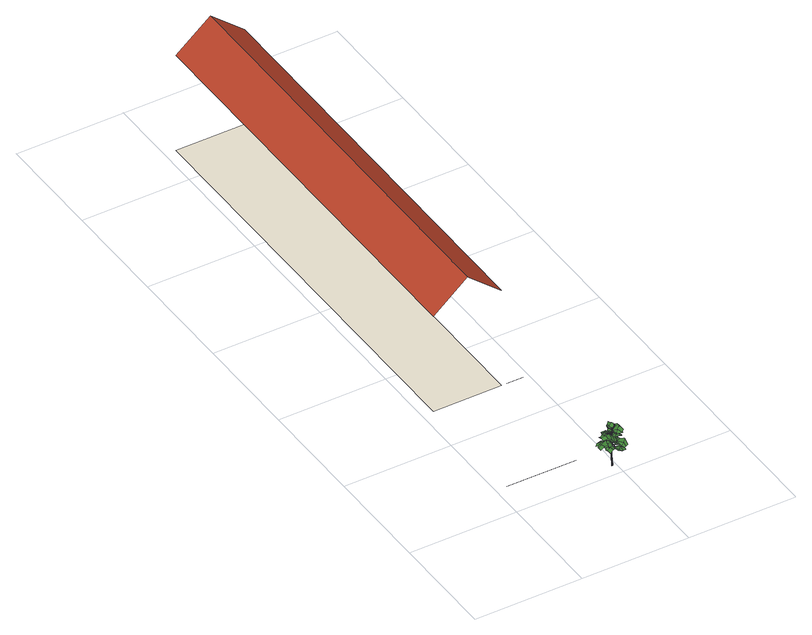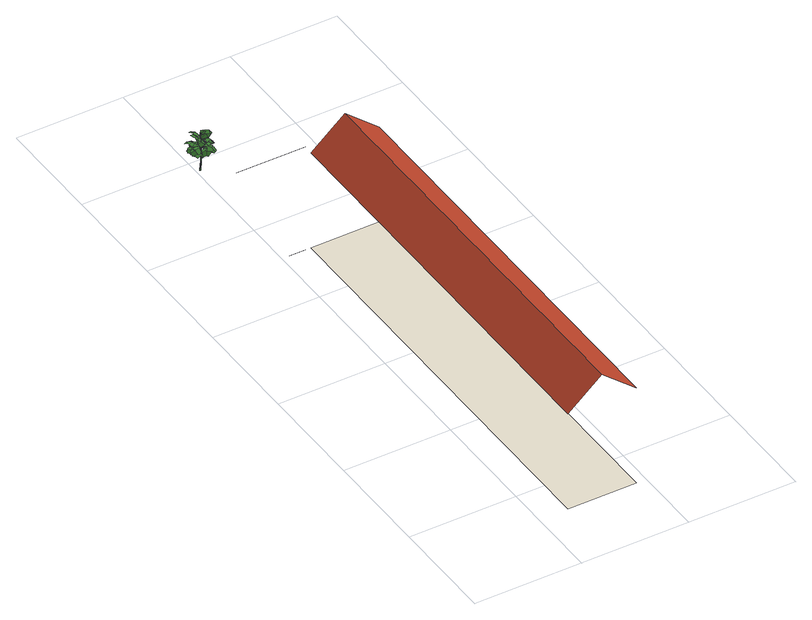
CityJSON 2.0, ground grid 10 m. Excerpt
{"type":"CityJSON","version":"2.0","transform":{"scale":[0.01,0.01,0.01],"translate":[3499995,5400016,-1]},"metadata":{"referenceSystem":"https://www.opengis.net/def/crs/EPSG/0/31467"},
"CityObjects":{
"tree1":{"type":"SolitaryVegetationObject","attributes":{"species":"9999","function":"1060"},"geometry":[{"type":"MultiSurface","lod":"3","boundaries":[[[0,1,2]],[[3,4,5]],[[6,7,1]],[[6,1,0]],[[3,8,4]],[[9,10,11]],[[12,7,6]],[[13,8,3]],[[14,15,9]],[[9,15,10]],[[13,16,8]],[[17,18,14]],[[14,18,15]],[[19,16,13]],[[12,6,17]],[[17,6,18]],[[19,20,16]],[[21,9,11]],[[21,11,22]],[[23,20,19]],[[24,14,9]],[[24,9,21]],[[25,26,27]],[[28,17,14]],[[28,14,24]],[[25,29,30,26]],[[15,31,10]],[[12,17,28]],[[32,29,25,33]],[[34,35,15,18]],[[15,35,31]],[[33,36,29,32]],[[6,0,18]],[[18,0,35,34]],[[37,36,33]],[[38,21,22]],[[38,22,39]],[[40,21,38]],[[41,24,40,42]],[[40,24,21]],[[43,5,44]],[[12,28,41]],[[41,28,24]],[[43,3,5]],[[45,46,47]],[[47,46,48]],[[13,3,43]],[[49,50,45]],[[45,50,46]],[[48,51,52]],[[49,53,54,50]],[[46,55,51]],[[46,51,48]],[[56,19,13]],[[50,57,53,55]],[[50,55,46]],[[23,19,56]],[[53,57,50,54]],[[58,59,60]],[[60,59,61]],[[2,39,62]],[[63,64,58]],[[58,64,59]],[[2,38,39]],[[65,66,63]],[[63,66,64]],[[1,38,2]],[[59,67,68,61]],[[61,68,67,69]],[[1,40,38]],[[64,70,59]],[[59,70,67]],[[7,40,1]],[[64,66,70]],[[7,41,42,40]],[[51,58,52]],[[52,58,60]],[[12,41,7]],[[51,71,63,58]],[[55,65,63]],[[55,63,71,51]],[[35,62,31]],[[69,45,47]],[[53,65,55]],[[35,2,62]],[[67,49,45]],[[67,45,69]],[[0,2,35]],[[70,49,67]],[[72,73,74]],[[66,75,70]],[[72,76,73]],[[77,76,72]],[[77,78,76]],[[78,79,77]],[[80,79,78]],[[81,72,74]],[[81,74,82]],[[83,72,81]],[[77,84,83]],[[83,77,72]],[[79,84,77]],[[85,86,87]],[[85,88,86]],[[89,88,85]],[[90,91,89]],[[89,90,88]],[[92,91,90]],[[93,85,87]],[[93,87,94]],[[95,85,93]],[[95,89,85]],[[89,80,95]],[[91,80,89]],[[88,81,82]],[[88,82,86]],[[90,83,81]],[[90,81,88]],[[84,92,83]],[[83,92,90]],[[76,94,73]],[[76,93,94]],[[78,93,76]],[[78,95,93]],[[95,80,78]],[[96,97,98]],[[96,98,99]],[[100,101,102]],[[103,104,105]],[[103,106,104]],[[107,106,103]],[[107,108,106]],[[109,108,107]],[[109,110,108]],[[111,110,109,112,113,100]],[[114,105,115]],[[114,103,105]],[[116,103,114]],[[116,107,103]],[[117,107,116,118]],[[117,109,107]],[[100,113,112,109,117]],[[106,119,104]],[[106,120,119]],[[108,120,106]],[[108,121,120]],[[110,121,108]],[[110,102,121]],[[100,102,110,111]],[[115,98,97]],[[97,114,115]],[[68,114,97,122]],[[122,116,114,68]],[[123,116,122,124]],[[124,117,118,116,123]],[[100,117,124]],[[125,126,127]],[[128,129,123,130]],[[131,129,128]],[[132,133,134,135,136,137]],[[138,139,140,141,142,143,144]],[[136,137,145,126,125]],[[146,147,148]],[[148,147,139,149]],[[150,151,152]],[[153,154,155,156,157,158]],[[125,127,159,160]],[[161,140,147,146,162]],[[163,152,151,164,165]],[[166,123,157,156,167,168,169]],[[164,151,170]],[[170,151,150,171]],[[172,173,174,175,176,177]],[[178,179,180,181]],[[139,147,140]],[[182,160,136,135,183,184,185]],[[158,157,129,131,186]],[[187,188,189,190]],[[191,192,193]],[[191,193,194,195]],[[196,197,198,141,140,161]],[[195,191,176]],[[180,179,199]],[[160,125,136]],[[200,201,202,203,204,205]],[[123,129,157]],[[206,207,208,209,152,163]],[[210,195,176,175,211,212,213]],[[214,150,152,209,215,216,217]],[[205,204,188,218,219]],[[220,199,179,221,222]],[[177,176,191,192,223]],[[224,189,204,203,225,226,227]],[[218,188,187]],[[189,188,204]],[[228,229,230,231,199,220]],[[232,233,234]],[[232,235,233]],[[236,235,232]],[[236,237,235]],[[238,237,236]],[[238,239,237]],[[240,234,241,242]],[[242,232,234,240]],[[243,232,242]],[[243,236,232]],[[238,236,243]],[[244,245,246]],[[244,247,245]],[[248,247,244]],[[248,249,247]],[[250,249,248]],[[251,246,252]],[[251,244,246]],[[253,244,251]],[[253,248,244]],[[239,248,253]],[[239,250,248]],[[247,241,245]],[[247,242,241]],[[254,242,247,249]],[[249,243,242,254]],[[250,243,249]],[[250,238,243]],[[235,252,233]],[[235,251,252]],[[237,251,235]],[[237,253,251]],[[239,253,237]],[[255,44,256]],[[255,43,44]],[[257,43,255]],[[257,13,43]],[[37,13,257]],[[37,56,13]],[[23,56,37,258]],[[29,256,26,30]],[[29,255,256]],[[36,255,29]],[[36,257,255]],[[37,257,36]],[[23,258,37]],[[8,27,4]],[[8,25,27]],[[16,25,8]],[[16,33,25]],[[20,33,16]],[[20,37,33]],[[23,37,20]],[[259,260,261,262,263]],[[264,265,266,267]],[[268,71,260,269,270,271,272]],[[273,274,275,276,42]],[[277,278,0,279]],[[280,281,282]],[[283,284,285]],[[286,265,264]],[[287,288,284,283,289]],[[290,291,292]],[[293,294,295,296,297,298]],[[0,278,299]],[[300,113,288,301,302,303,304]],[[305,306,307,308,309]],[[310,311,312,313,314,315]],[[316,291,317]],[[318,319,320,321,322,323]],[[57,309,305]],[[102,101,324,316,30]],[[325,326,88,327]],[[328,54,329,330,331,332,333]],[[334,281,335]],[[336,317,291,290,337]],[[313,312,338,339,340]],[[341,342,343,344]],[[54,345,329]],[[266,265,346]],[[282,281,334,347]],[[111,348,349]],[[100,124,101]],[[350,334,335,351,352,353,354]],[[355,356,357,358,349,359]],[[360,111,349,358,361,362,363]],[[364,299,278,365,366]],[[367,368,369,118]],[[118,367,370]],[[371,370,367,372,373]],[[261,262,374]],[[365,278,277]],[[375,376,377,378,317,336]],[[221,179,178]],[[344,379,380,381,382,297,296]],[[285,284,113,383]],[[384,385,386,330,329,387]],[[112,388,389]],[[390,240,313,314,391,392,393]],[[394,345,54,395]],[[396,397,398,399,370,371]],[[88,326,322]],[[400,401,402,403,404,405]],[[406,407,408,269,260,259]],[[409,345,394]],[[410,411,412]],[[34,410,404]],[[413,326,325]],[[414,34,404,403,415,416,417]],[[323,322,326,413,418]],[[419,57,305,420,421,422,423]],[[374,261,71,424]],[[425,426,427,351,335,428]],[[429,346,265,286,430]],[[431,118,370,399,432,433,434]],[[435,180,199,231,436,437,438]],[[439,440,441]],[[442,441,440,443,444]],[[428,335,281,280,445]],[[446,266,447,448,420,305,306]],[[449,450,451,301,288,287]],[[367,372,368]],[[316,324,121,102,30]],[[452,453,273,454,455]],[[308,309,456]],[[440,457,458,439]],[[121,96,120]],[[273,454,274]],[[348,459,460]],[[341,461,342]],[[340,339,462]],[[463,464,465,466,453,452]],[[440,443,457]],[[359,349,348,459,467]],[[456,309,57,468]],[[469,470,471,472,299,364]],[[120,96,99]],[[101,124,122]],[[473,439,441,474,475,476,477]],[[478,88,322,321,479,480,481]],[[101,122,324]],[[482,0,299,472,483,484,485]],[[324,97,96]],[[324,122,97]],[[486,487,488,474,441,442]],[[70,53,49]],[[489,316,317,378,490,491,492]],[[493,266,346,494,495,496,497]],[[410,412,498,34]],[[121,324,96]],[[292,291,316,499]],[[500,501,502,503,389,504]],[[462,340,240,505]],[[405,404,410,411,506]],[[504,389,388,507,508]],[[296,295,509,461,341]],[[276,42,273,453]],[[120,99,119]],[[341,344,296]],[[53,70,75]],[[240,340,313]],[[510,511,512,494,346,429]],[[388,507,513]],[[388,513,514,112]],[[71,261,260]],[[113,284,288]],[[387,329,345,409,515]],[[348,460,516,111]],[[517,276,453,466,518,519,520]],[[521,112,389,503,522,523,524]]]}]},
"building1":{"type":"Building","geometry":[{"type":"MultiSurface","lod":"3","boundaries":[[[525,526,527]],[[528,529,530,531]],[[532,528,531,533]],[[534,535,536,537]],[[538,539,540]]],"semantics":{"surfaces":[{"type":"GroundSurface"},{"type":"RoofSurface"},{"type":"WallSurface"}],"values":[0,1,1,2,2]}}]}
},
"vertices":[
[988,150,360],[990,149,360],[976,140,319],[969,135,367],[964,124,341],[963,123,341],[1003,170,401],[1004,169,401],[970,135,367],[972,140,321],[961,125,279],[960,123,280],[1022,176,440],[969,144,393],[987,148,361],[973,142,320],[970,145,392],[1002,169,401],[987,150,360],[977,154,421],[978,154,421],[974,139,321],[962,121,280],[976,161,447],[988,147,361],[971,134,367],[966,122,341],[966,123,341],[1003,168,401],[971,133,368],[966,122,342],[963,126,278],[971,144,391],[971,144,392],[976,143,323],[975,142,319],[971,144,393],[978,153,421],[975,139,320],[964,121,279],[989,148,360],[1004,168,401],[995,156,377],[969,133,368],[963,122,342],[944,132,295],[944,133,294],[965,122,255],[964,124,254],[932,139,336],[932,140,335],[942,133,293],[962,124,253],[910,154,376],[922,146,354],[930,140,334],[977,153,421],[918,148,359],[941,132,293],[942,130,294],[961,122,253],[962,120,254],[965,124,278],[930,138,335],[930,137,335],[909,153,376],[910,152,376],[944,130,295],[961,121,257],[964,120,255],[932,137,336],[934,137,320],[974,105,274],[960,121,233],[961,119,232],[911,153,376],[974,106,275],[979,95,316],[979,96,317],[992,76,358],[992,77,359],[976,105,274],[964,119,232],[981,95,316],[993,76,358],[977,108,275],[965,121,232],[964,123,233],[977,106,274],[981,97,316],[982,96,316],[993,77,359],[994,76,358],[975,108,275],[962,123,234],[980,98,317],[965,116,185],[961,115,185],[959,105,90],[966,105,90],[965,117,473],[966,121,377],[967,123,376],[960,123,185],[965,117,89],[959,116,89],[965,123,185],[961,126,281],[964,126,281],[963,125,376],[966,125,376],[965,121,425],[964,121,414],[964,119,439],[959,119,185],[956,111,90],[960,124,281],[963,123,377],[962,123,346],[969,111,89],[967,119,185],[966,124,281],[961,121,281],[962,122,342],[964,121,377],[926,123,417],[899,115,418],[923,131,416],[903,140,343],[904,132,346],[955,128,341],[879,124,336],[892,91,410],[887,76,403],[919,64,395],[932,63,395],[930,93,411],[895,101,416],[941,114,309],[940,126,312],[919,73,314],[943,59,297],[947,56,294],[961,68,289],[959,92,295],[896,114,418],[880,69,309],[893,91,320],[887,96,320],[931,125,313],[941,125,369],[903,86,392],[922,71,372],[875,99,330],[874,83,324],[906,70,334],[916,70,340],[909,101,349],[876,110,335],[968,122,387],[975,117,384],[887,57,304],[879,67,308],[888,55,376],[885,66,385],[883,64,384],[954,111,342],[917,65,339],[935,61,334],[951,81,335],[897,91,395],[933,123,374],[851,85,420],[849,68,415],[882,58,424],[893,59,429],[886,91,434],[851,97,423],[1017,58,323],[1020,67,323],[972,97,308],[976,89,309],[967,106,386],[932,59,392],[945,57,379],[960,77,376],[877,123,335],[859,137,330],[858,131,335],[912,122,356],[907,127,351],[879,121,428],[854,111,422],[878,128,424],[930,117,418],[937,112,420],[893,50,297],[902,40,286],[935,52,292],[1028,96,316],[834,93,320],[834,76,318],[858,68,343],[866,70,352],[859,102,348],[834,105,321],[890,50,365],[892,42,350],[925,55,342],[935,61,343],[929,101,421],[895,53,428],[912,50,422],[927,70,419],[940,113,364],[937,59,338],[947,72,329],[948,95,339],[838,119,319],[836,118,318],[1055,70,311],[1046,61,315],[1048,60,315],[852,110,422],[904,111,356],[868,65,353],[886,61,357],[901,80,358],[1061,78,303],[1069,89,292],[1046,117,294],[1036,123,297],[957,113,398],[965,125,372],[963,124,371],[958,114,398],[952,108,424],[953,109,425],[943,96,451],[944,97,451],[960,118,384],[964,122,371],[958,112,398],[952,107,424],[960,112,398],[965,122,371],[966,123,372],[959,111,398],[954,107,425],[953,107,424],[944,96,451],[959,113,399],[966,124,372],[954,108,425],[954,107,423],[970,133,368],[964,121,342],[970,143,393],[977,157,434],[872,193,294],[886,167,317],[907,188,308],[886,199,293],[884,200,292],[987,19,333],[993,21,338],[981,76,355],[979,69,349],[920,137,319],[865,141,315],[861,137,315],[869,120,315],[895,120,317],[1050,154,391],[1054,149,384],[1001,153,375],[993,156,377],[1043,123,351],[1044,131,353],[994,143,357],[1050,162,302],[1030,143,307],[1032,138,301],[997,43,447],[975,62,445],[973,58,438],[1012,5,326],[1008,45,455],[993,77,466],[998,42,447],[992,43,338],[975,64,345],[968,61,341],[950,153,511],[941,149,502],[934,147,496],[955,147,476],[977,153,487],[972,153,495],[1044,163,353],[975,116,447],[1017,97,478],[1021,100,480],[1020,118,476],[1001,125,462],[955,106,373],[959,71,362],[947,68,361],[945,69,362],[928,91,368],[1026,69,439],[1011,61,434],[1001,56,431],[985,89,427],[1008,112,435],[1016,103,437],[966,122,335],[1002,80,349],[1029,32,273],[1045,35,268],[1046,70,276],[1042,81,281],[1014,64,288],[1018,28,277],[964,121,281],[980,45,280],[987,48,283],[975,97,273],[921,159,350],[947,194,336],[919,212,331],[915,215,330],[899,206,334],[901,182,342],[971,136,305],[1016,167,321],[1007,45,338],[994,42,338],[992,49,424],[990,50,423],[970,66,412],[935,134,470],[930,129,470],[964,115,450],[971,116,448],[970,173,332],[1018,33,353],[979,134,302],[1011,155,441],[989,173,428],[976,148,309],[999,196,325],[997,201,326],[978,200,322],[969,178,315],[1020,193,415],[1015,203,402],[980,193,401],[970,187,404],[1024,186,425],[966,133,420],[967,189,400],[955,178,392],[954,154,400],[1072,148,334],[1067,135,337],[1069,135,336],[969,172,379],[975,176,375],[966,131,348],[940,160,384],[942,197,390],[956,196,386],[955,198,387],[913,192,304],[1018,48,334],[1034,52,329],[1034,86,338],[1030,97,342],[972,123,456],[989,133,469],[992,147,483],[981,154,488],[964,111,436],[963,210,304],[951,221,297],[925,216,321],[971,203,308],[911,145,425],[919,125,448],[970,117,394],[1012,116,436],[1012,132,425],[994,132,407],[974,167,328],[930,146,350],[930,197,388],[913,198,387],[906,163,381],[908,152,380],[994,232,321],[982,240,329],[969,215,350],[969,204,355],[994,196,335],[1003,226,315],[863,186,291],[850,175,287],[858,147,307],[978,190,311],[1010,189,308],[1009,217,305],[1012,188,300],[1004,27,277],[974,154,330],[965,205,358],[952,192,361],[955,170,349],[1005,25,276],[931,144,360],[983,123,366],[987,125,365],[985,143,358],[961,151,356],[934,145,316],[1046,187,306],[1042,204,306],[1009,201,320],[1049,175,306],[1026,6,329],[1014,4,325],[951,128,352],[903,150,379],[899,137,366],[920,128,355],[984,103,305],[1037,127,294],[1023,136,286],[1000,125,291],[994,181,392],[1003,124,401],[1030,139,406],[1035,104,395],[1020,102,395],[1022,101,394],[1052,163,301],[971,74,358],[986,78,353],[987,112,361],[1019,49,459],[1034,55,464],[1025,87,476],[1073,182,401],[1037,177,407],[1073,170,394],[1075,171,394],[921,87,365],[997,120,398],[991,173,391],[1028,175,432],[1017,149,443],[928,140,490],[968,61,406],[1071,194,403],[1069,211,406],[1034,211,413],[1023,207,414],[1030,176,431],[916,140,358],[1073,158,328],[1075,173,319],[1048,192,334],[1039,194,342],[1007,177,393],[1058,156,399],[1063,159,397],[1061,176,391],[1037,184,389],[990,102,275],[1046,83,279],[1044,101,273],[1020,109,271],[998,159,356],[1039,199,340],[1021,205,339],[1003,187,346],[1046,107,391],[1062,111,386],[1062,145,394],[978,118,336],[1035,99,341],[1032,117,334],[1008,125,333],[994,72,356],[1045,51,359],[1050,53,360],[1047,72,362],[1023,80,360],[981,147,316],[963,113,334],[880,117,449],[878,103,457],[912,94,464],[924,96,464],[882,128,443],[960,108,384],[1009,219,305],[885,138,433],[883,137,433],[928,141,491],[1038,11,329],[1054,16,328],[1051,43,351],[908,148,418],[957,126,411],[979,192,310],[974,121,427],[998,167,384],[1021,211,415],[1003,214,408],[994,195,395],[957,116,424],[925,91,467],[940,81,461],[954,92,443],
[99,306,100],[99,307,100],[742,307,100],[419,1434,1335],[739,1437,1067],[739,5358,1067],[419,5358,1335],[99,1432,1067],[99,5358,1067],[739,1437,100],[99,1432,100],[99,5358,100],[739,5358,100],[938,1430,100],[938,1433,100],[789,1436,100]
]}
